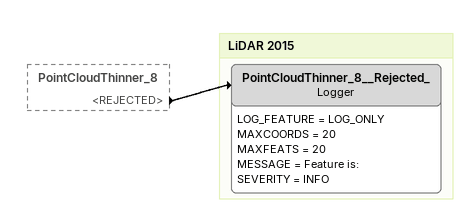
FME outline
PointCloudThinner_8 [outside]
    <REJECTED> -> PointCloudThinner_8__Rejected_

Bookmark: LiDAR 2015
PointCloudThinner_8__Rejected_: Logger
    LOG_FEATURE = LOG_ONLY
    MAXCOORDS = 20
    MAXFEATS = 20
    MESSAGE = Feature is:
    SEVERITY = INFO
